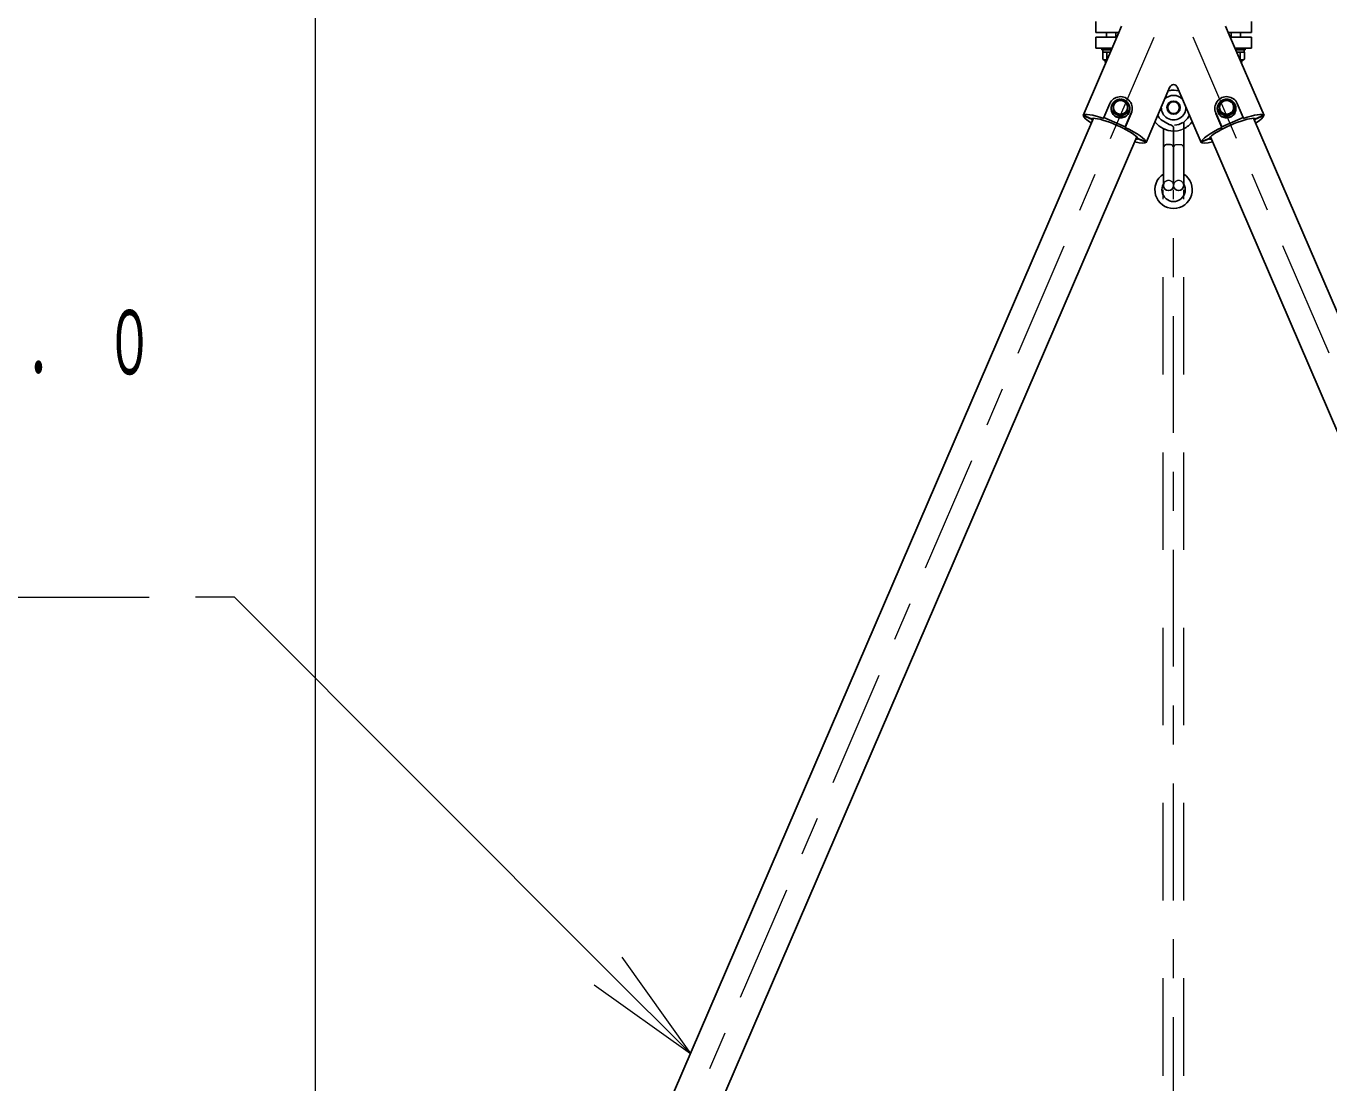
# Model space of a CAD drawing. Units: millimetres on the paper, scale 1:50. Extents: x 197 to 617, y 140 to 437.
# Drawn here: x 387.11 to 420.57, y 236.12 to 263.25 of the extents above; entities that cross this region are included whole.
import ezdxf

# ---------------------------------------------------------------- set-up
doc = ezdxf.new("R2010")
doc.units = ezdxf.units.MM
doc.linetypes.add('USER1', pattern=[4.5, 2.5, -2])
doc.linetypes.add('USER2', pattern=[6, 3, -1, 1, -1])
doc.layers.add('線', color=2, linetype='Continuous', lineweight=25)
doc.layers.add('補助', color=2, linetype='Continuous', lineweight=13)
doc.styles.add('ＭＳ ゴシック', font='')
doc.styles.get('ＭＳ ゴシック').set_extended_font_data('MS Gothic')

msp = doc.modelspace()

# ---------------------------------------------------------------- linework, layer by layer
at = {"layer": '線'}
for p, q in [((414.581, 263.368), (414.581, 263.088)), ((418.581, 263.368), (418.581, 263.088)), ((414.581, 263.088), (415.176, 263.088)), ((414.861, 263.088), (414.861, 262.966)), ((415.101, 263.088), (415.101, 262.966)), ((418.581, 263.088), (417.985, 263.088)), ((418.061, 263.088), (418.061, 262.966)), ((418.301, 263.088), (418.301, 262.966)), ((414.581, 262.966), (414.581, 262.686)), ((414.581, 262.966), (415.124, 262.966)), ((414.581, 262.686), (415.003, 262.686)), ((414.741, 262.686), (415.003, 262.686)), ((414.741, 262.636), (414.741, 262.686)), ((418.038, 262.966), (418.581, 262.966)), ((418.158, 262.686), (418.421, 262.686)), ((418.158, 262.686), (418.581, 262.686)), ((418.421, 262.686), (418.421, 262.636)), ((418.581, 262.966), (418.581, 262.686)), ((414.741, 262.636), (414.981, 262.636)), ((414.761, 262.576), (414.956, 262.576)), ((414.761, 262.576), (414.761, 262.399)), ((414.761, 262.399), (414.801, 262.376)), ((414.766, 262.636), (414.981, 262.636)), ((414.766, 262.636), (414.766, 262.576)), ((414.766, 262.576), (414.956, 262.576)), ((414.801, 262.376), (414.869, 262.376)), ((414.821, 262.366), (414.821, 262.376)), ((414.871, 262.576), (414.871, 262.399)), ((414.969, 262.607), (414.961, 262.636)), ((418.18, 262.636), (418.396, 262.636)), ((418.18, 262.636), (418.421, 262.636)), ((418.191, 262.61), (418.184, 262.636)), ((418.206, 262.576), (418.4, 262.576)), ((418.206, 262.576), (418.396, 262.576)), ((418.29, 262.576), (418.29, 262.399)), ((418.292, 262.376), (418.361, 262.376)), ((418.341, 262.366), (418.341, 262.376)), ((418.4, 262.399), (418.361, 262.376)), ((418.396, 262.636), (418.396, 262.576)), ((418.4, 262.576), (418.4, 262.399)), ((415.218, 261.376), (415.028, 261.268)), ((415.408, 261.268), (415.218, 261.376)), ((417.943, 261.376), (417.753, 261.268)), ((418.133, 261.268), (417.943, 261.376)), ((414.789, 260.899), (414.945, 261.26)), ((414.978, 261.136), (414.978, 261.128)), ((415.028, 261.268), (415.028, 261.056)), ((415.028, 261.056), (415.218, 260.948)), ((415.028, 261.056), (415.028, 261.028)), ((415.028, 261.028), (415.218, 260.92)), ((415.218, 260.948), (415.408, 261.056)), ((415.218, 260.92), (415.408, 261.028)), ((415.34, 260.647), (415.493, 261.003)), ((415.408, 261.056), (415.408, 261.268)), ((415.408, 261.028), (415.408, 261.056)), ((415.458, 261.136), (415.458, 261.128)), ((417.821, 260.661), (417.665, 261.023)), ((417.821, 260.647), (417.668, 261.003)), ((417.703, 261.136), (417.703, 261.128)), ((417.753, 261.268), (417.753, 261.056)), ((417.753, 261.056), (417.943, 260.948)), ((417.753, 261.056), (417.753, 261.028)), ((417.753, 261.028), (417.943, 260.92)), ((417.943, 260.948), (418.133, 261.056)), ((417.943, 260.92), (418.133, 261.028)), ((418.133, 261.056), (418.133, 261.268)), ((418.133, 261.028), (418.133, 261.056)), ((418.183, 261.136), (418.183, 261.128)), ((418.372, 260.899), (418.216, 261.26)), ((414.472, 260.869), (414.259, 260.959)), ((414.474, 260.862), (414.262, 260.952)), ((416.468, 260.72), (416.26, 260.84)), ((416.841, 260.749), (416.841, 259.156)), ((418.688, 260.862), (418.9, 260.952)), ((418.689, 260.869), (418.902, 260.959)), ((415.662, 260.365), (415.875, 260.275)), ((415.665, 260.359), (415.877, 260.268)), ((416.321, 260.615), (416.321, 259.156)), ((416.581, 260.632), (416.581, 259.156)), ((416.581, 260.556), (416.581, 259.156)), ((417.497, 260.359), (417.285, 260.268)), ((417.499, 260.365), (417.287, 260.275)), ((416.501, 260.206), (416.401, 260.206))]:
    msp.add_line(p, q, dxfattribs=at)
at = {"layer": '線', "color": 7}
for p, q in [((414.257, 260.954), (415.15, 263.028)), ((415.15, 263.028), (415.246, 263.25)), ((418.011, 263.028), (417.915, 263.25)), ((418.905, 260.954), (418.011, 263.028)), ((415.873, 260.258), (416.489, 261.687)), ((417.288, 260.258), (416.672, 261.687)), ((415.34, 260.661), (415.496, 261.023)), ((390.656, 205.505), (414.525, 260.883)), ((414.789, 260.899), (414.789, 260.876)), ((414.789, 260.899), (415.34, 260.661)), ((415.34, 260.661), (415.34, 260.647)), ((418.372, 260.899), (417.821, 260.661)), ((417.821, 260.661), (417.821, 260.647)), ((418.372, 260.899), (418.372, 260.876)), ((442.505, 205.505), (418.636, 260.883)), ((391.767, 205.026), (415.637, 260.404)), ((441.394, 205.026), (417.525, 260.404))]:
    msp.add_line(p, q, dxfattribs=at)
at = {"layer": '線', "color": 1, "linetype": 'USER2', "lineweight": 13}
for p, q in [((391.212, 205.265), (416.081, 262.963)), ((441.95, 205.265), (417.081, 262.963)), ((416.581, 222.807), (416.581, 259.046))]:
    msp.add_line(p, q, dxfattribs=at)
at = {"layer": '線', "color": 4, "linetype": 'USER1', "lineweight": 13}
for p, q in [((416.661, 260.206), (416.761, 260.206)), ((416.316, 222.807), (416.316, 259.046)), ((416.846, 222.807), (416.846, 259.046))]:
    msp.add_line(p, q, dxfattribs=at)
at = {"layer": '線'}
for points in [[(415.496, 261.023), (415.509, 261.059), (415.517, 261.097), (415.52, 261.136), (415.518, 261.174), (415.51, 261.213), (415.498, 261.249), (415.481, 261.285), (415.46, 261.317), (415.434, 261.347), (415.405, 261.373), (415.373, 261.395), (415.338, 261.413), (415.301, 261.426), (415.262, 261.434), (415.223, 261.438), (415.184, 261.436), (415.146, 261.429), (415.109, 261.417), (415.073, 261.401), (415.041, 261.38), (415.011, 261.355), (414.985, 261.327), (414.963, 261.295), (414.945, 261.26)], [(415.212, 261.373), (415.205, 261.372), (415.199, 261.372), (415.192, 261.371), (415.186, 261.371), (415.18, 261.37), (415.174, 261.369), (415.167, 261.367), (415.161, 261.366), (415.155, 261.364), (415.149, 261.363), (415.143, 261.361), (415.137, 261.359), (415.131, 261.357), (415.125, 261.354), (415.119, 261.352), (415.113, 261.349), (415.107, 261.346), (415.102, 261.343), (415.096, 261.34), (415.091, 261.337), (415.086, 261.333), (415.08, 261.33), (415.075, 261.326), (415.07, 261.322), (415.065, 261.319), (415.06, 261.314), (415.055, 261.31), (415.051, 261.306), (415.046, 261.302), (415.042, 261.297), (415.038, 261.292), (415.033, 261.288), (415.029, 261.283), (415.026, 261.278), (415.022, 261.273), (415.018, 261.267), (415.015, 261.262), (415.011, 261.257), (415.008, 261.251), (415.005, 261.246), (415.002, 261.24), (415, 261.235), (414.997, 261.229), (414.995, 261.223), (414.992, 261.217), (414.99, 261.211), (414.988, 261.205), (414.987, 261.199), (414.985, 261.193), (414.983, 261.187), (414.982, 261.181), (414.981, 261.175), (414.98, 261.169), (414.979, 261.162), (414.979, 261.156), (414.978, 261.15), (414.978, 261.144), (414.978, 261.137), (414.978, 261.131), (414.978, 261.125), (414.979, 261.118), (414.979, 261.112), (414.98, 261.106), (414.981, 261.1), (414.982, 261.094), (414.983, 261.087), (414.985, 261.081), (414.986, 261.075), (414.988, 261.069), (414.99, 261.063), (414.992, 261.057), (414.994, 261.051), (414.996, 261.045), (414.999, 261.04), (415.002, 261.034), (415.004, 261.028), (415.007, 261.023), (415.011, 261.017), (415.014, 261.012), (415.017, 261.007), (415.021, 261.002), (415.024, 260.996), (415.028, 260.991), (415.032, 260.987), (415.036, 260.982), (415.041, 260.977), (415.045, 260.972), (415.049, 260.968), (415.054, 260.964), (415.059, 260.959), (415.064, 260.955), (415.069, 260.951), (415.074, 260.947), (415.079, 260.944), (415.084, 260.94), (415.089, 260.937), (415.095, 260.933), (415.1, 260.93), (415.106, 260.927), (415.112, 260.924), (415.117, 260.922), (415.123, 260.919), (415.129, 260.917), (415.135, 260.915), (415.141, 260.912), (415.147, 260.911), (415.153, 260.909), (415.159, 260.907), (415.166, 260.906), (415.172, 260.904), (415.178, 260.903), (415.184, 260.902), (415.191, 260.902), (415.197, 260.901), (415.203, 260.9), (415.21, 260.9), (415.216, 260.9), (415.222, 260.9), (415.229, 260.9), (415.235, 260.901), (415.242, 260.901), (415.248, 260.902), (415.254, 260.903), (415.26, 260.904), (415.267, 260.905), (415.273, 260.906), (415.279, 260.908), (415.285, 260.91), (415.291, 260.911), (415.297, 260.913), (415.303, 260.916), (415.309, 260.918), (415.315, 260.92), (415.321, 260.923), (415.327, 260.926), (415.332, 260.929), (415.338, 260.932), (415.343, 260.935), (415.349, 260.938), (415.354, 260.942), (415.359, 260.945), (415.364, 260.949), (415.369, 260.953), (415.374, 260.957), (415.379, 260.961), (415.384, 260.965), (415.388, 260.97), (415.393, 260.974), (415.397, 260.979), (415.401, 260.984), (415.405, 260.989), (415.409, 260.994), (415.413, 260.999), (415.417, 261.004), (415.42, 261.009), (415.423, 261.014), (415.427, 261.02), (415.43, 261.025), (415.433, 261.031), (415.435, 261.036), (415.438, 261.042), (415.44, 261.048), (415.443, 261.054), (415.445, 261.06), (415.447, 261.066), (415.449, 261.072), (415.45, 261.078), (415.452, 261.084), (415.453, 261.09), (415.454, 261.096), (415.455, 261.102), (415.456, 261.109), (415.457, 261.115), (415.457, 261.121), (415.458, 261.127), (415.458, 261.134), (415.458, 261.14), (415.458, 261.146), (415.457, 261.152), (415.457, 261.159), (415.456, 261.165), (415.455, 261.171), (415.454, 261.177), (415.453, 261.184), (415.452, 261.19), (415.45, 261.196), (415.449, 261.202), (415.447, 261.208), (415.445, 261.214), (415.442, 261.22), (415.44, 261.226), (415.438, 261.231), (415.435, 261.237), (415.432, 261.243), (415.429, 261.248), (415.426, 261.254), (415.423, 261.259), (415.42, 261.264), (415.416, 261.27), (415.412, 261.275), (415.409, 261.28), (415.405, 261.285), (415.401, 261.29), (415.396, 261.294), (415.392, 261.299), (415.388, 261.303), (415.383, 261.308), (415.378, 261.312), (415.374, 261.316), (415.369, 261.32), (415.364, 261.324), (415.359, 261.328), (415.353, 261.331), (415.348, 261.335), (415.343, 261.338), (415.337, 261.341), (415.332, 261.345), (415.326, 261.347), (415.32, 261.35), (415.314, 261.353), (415.308, 261.355), (415.303, 261.358), (415.297, 261.36), (415.291, 261.362), (415.284, 261.363), (415.278, 261.365), (415.272, 261.367), (415.266, 261.368), (415.26, 261.369), (415.253, 261.37), (415.247, 261.371), (415.241, 261.372), (415.234, 261.372), (415.228, 261.373), (415.226, 261.373), (415.224, 261.373)], [(417.665, 261.023), (417.652, 261.059), (417.644, 261.097), (417.641, 261.136), (417.644, 261.174), (417.651, 261.213), (417.663, 261.249), (417.68, 261.285), (417.702, 261.317), (417.727, 261.347), (417.756, 261.373), (417.789, 261.395), (417.824, 261.413), (417.861, 261.426), (417.899, 261.434), (417.938, 261.438), (417.977, 261.436), (418.016, 261.429), (418.053, 261.417), (418.088, 261.401), (418.121, 261.38), (418.15, 261.355), (418.176, 261.327), (418.198, 261.295), (418.216, 261.26)], [(417.937, 261.373), (417.931, 261.372), (417.924, 261.372), (417.918, 261.371), (417.912, 261.371), (417.905, 261.37), (417.899, 261.369), (417.893, 261.367), (417.887, 261.366), (417.88, 261.364), (417.874, 261.363), (417.868, 261.361), (417.862, 261.359), (417.856, 261.357), (417.85, 261.354), (417.844, 261.352), (417.839, 261.349), (417.833, 261.346), (417.827, 261.343), (417.822, 261.34), (417.816, 261.337), (417.811, 261.333), (417.806, 261.33), (417.801, 261.326), (417.795, 261.322), (417.79, 261.319), (417.786, 261.314), (417.781, 261.31), (417.776, 261.306), (417.772, 261.302), (417.767, 261.297), (417.763, 261.292), (417.759, 261.288), (417.755, 261.283), (417.751, 261.278), (417.747, 261.273), (417.744, 261.267), (417.74, 261.262), (417.737, 261.257), (417.734, 261.251), (417.731, 261.246), (417.728, 261.24), (417.725, 261.235), (417.723, 261.229), (417.72, 261.223), (417.718, 261.217), (417.716, 261.211), (417.714, 261.205), (417.712, 261.199), (417.71, 261.193), (417.709, 261.187), (417.708, 261.181), (417.707, 261.175), (417.706, 261.169), (417.705, 261.162), (417.704, 261.156), (417.704, 261.15), (417.703, 261.144), (417.703, 261.137), (417.703, 261.131), (417.704, 261.125), (417.704, 261.118), (417.705, 261.112), (417.705, 261.106), (417.706, 261.1), (417.707, 261.094), (417.709, 261.087), (417.71, 261.081), (417.712, 261.075), (417.713, 261.069), (417.715, 261.063), (417.717, 261.057), (417.719, 261.051), (417.722, 261.045), (417.724, 261.04), (417.727, 261.034), (417.73, 261.028), (417.733, 261.023), (417.736, 261.017), (417.739, 261.012), (417.743, 261.007), (417.746, 261.002), (417.75, 260.996), (417.754, 260.991), (417.758, 260.987), (417.762, 260.982), (417.766, 260.977), (417.77, 260.972), (417.775, 260.968), (417.78, 260.964), (417.784, 260.959), (417.789, 260.955), (417.794, 260.951), (417.799, 260.947), (417.804, 260.944), (417.809, 260.94), (417.815, 260.937), (417.82, 260.933), (417.826, 260.93), (417.831, 260.927), (417.837, 260.924), (417.843, 260.922), (417.849, 260.919), (417.854, 260.917), (417.86, 260.915), (417.866, 260.912), (417.872, 260.911), (417.879, 260.909), (417.885, 260.907), (417.891, 260.906), (417.897, 260.904), (417.903, 260.903), (417.91, 260.902), (417.916, 260.902), (417.922, 260.901), (417.929, 260.9), (417.935, 260.9), (417.942, 260.9), (417.948, 260.9), (417.954, 260.9), (417.961, 260.901), (417.967, 260.901), (417.973, 260.902), (417.98, 260.903), (417.986, 260.904), (417.992, 260.905), (417.998, 260.906), (418.005, 260.908), (418.011, 260.91), (418.017, 260.911), (418.023, 260.913), (418.029, 260.916), (418.035, 260.918), (418.041, 260.92), (418.046, 260.923), (418.052, 260.926), (418.058, 260.929), (418.063, 260.932), (418.069, 260.935), (418.074, 260.938), (418.08, 260.942), (418.085, 260.945), (418.09, 260.949), (418.095, 260.953), (418.1, 260.957), (418.104, 260.961), (418.109, 260.965), (418.114, 260.97), (418.118, 260.974), (418.122, 260.979), (418.127, 260.984), (418.131, 260.989), (418.135, 260.994), (418.138, 260.999), (418.142, 261.004), (418.146, 261.009), (418.149, 261.014), (418.152, 261.02), (418.155, 261.025), (418.158, 261.031), (418.161, 261.036), (418.163, 261.042), (418.166, 261.048), (418.168, 261.054), (418.17, 261.06), (418.172, 261.066), (418.174, 261.072), (418.176, 261.078), (418.177, 261.084), (418.179, 261.09), (418.18, 261.096), (418.181, 261.102), (418.182, 261.109), (418.182, 261.115), (418.183, 261.121), (418.183, 261.127), (418.183, 261.134), (418.183, 261.14), (418.183, 261.146), (418.183, 261.152), (418.182, 261.159), (418.182, 261.165), (418.181, 261.171), (418.18, 261.177), (418.179, 261.184), (418.177, 261.19), (418.176, 261.196), (418.174, 261.202), (418.172, 261.208), (418.17, 261.214), (418.168, 261.22), (418.166, 261.226), (418.163, 261.231), (418.16, 261.237), (418.158, 261.243), (418.155, 261.248), (418.152, 261.254), (418.148, 261.259), (418.145, 261.264), (418.142, 261.27), (418.138, 261.275), (418.134, 261.28), (418.13, 261.285), (418.126, 261.29), (418.122, 261.294), (418.118, 261.299), (418.113, 261.303), (418.108, 261.308), (418.104, 261.312), (418.099, 261.316), (418.094, 261.32), (418.089, 261.324), (418.084, 261.328), (418.079, 261.331), (418.073, 261.335), (418.068, 261.338), (418.063, 261.341), (418.057, 261.345), (418.051, 261.347), (418.046, 261.35), (418.04, 261.353), (418.034, 261.355), (418.028, 261.358), (418.022, 261.36), (418.016, 261.362), (418.01, 261.363), (418.004, 261.365), (417.998, 261.367), (417.991, 261.368), (417.985, 261.369), (417.979, 261.37), (417.972, 261.371), (417.966, 261.372), (417.96, 261.372), (417.953, 261.373), (417.952, 261.373), (417.95, 261.373)], [(414.978, 261.128), (414.98, 261.097), (414.986, 261.067), (414.996, 261.037), (415.01, 261.009), (415.027, 260.984), (415.048, 260.961), (415.072, 260.94), (415.098, 260.923), (415.126, 260.909), (415.156, 260.899), (415.187, 260.893), (415.218, 260.891), (415.249, 260.893), (415.28, 260.899), (415.31, 260.909), (415.338, 260.923), (415.364, 260.94), (415.388, 260.961), (415.408, 260.984), (415.426, 261.009), (415.44, 261.037), (415.45, 261.067), (415.456, 261.097), (415.458, 261.128)], [(417.703, 261.128), (417.705, 261.097), (417.712, 261.067), (417.722, 261.037), (417.736, 261.009), (417.753, 260.984), (417.774, 260.961), (417.797, 260.94), (417.823, 260.923), (417.852, 260.909), (417.881, 260.899), (417.912, 260.893), (417.943, 260.891), (417.975, 260.893), (418.005, 260.899), (418.035, 260.909), (418.063, 260.923), (418.089, 260.94), (418.113, 260.961), (418.134, 260.984), (418.151, 261.009), (418.165, 261.037), (418.175, 261.067), (418.181, 261.097), (418.183, 261.128)], [(414.525, 260.883), (414.492, 260.88), (414.472, 260.869)], [(414.474, 260.862), (414.483, 260.844), (414.5, 260.823)], [(415.637, 260.404), (415.604, 260.435), (415.559, 260.469), (415.503, 260.507), (415.438, 260.547), (415.364, 260.588), (415.283, 260.629), (415.198, 260.67), (415.109, 260.71), (415.02, 260.747), (414.932, 260.781), (414.846, 260.811), (414.765, 260.836), (414.692, 260.857), (414.626, 260.872), (414.57, 260.881), (414.525, 260.883)], [(417.525, 260.404), (417.557, 260.435), (417.602, 260.469), (417.658, 260.507), (417.723, 260.547), (417.797, 260.588), (417.878, 260.629), (417.963, 260.67), (418.052, 260.71), (418.141, 260.747), (418.23, 260.781), (418.315, 260.811), (418.396, 260.836), (418.47, 260.857), (418.535, 260.872), (418.591, 260.881), (418.636, 260.883)], [(418.636, 260.883), (418.669, 260.88), (418.689, 260.869)], [(418.687, 260.862), (418.679, 260.844), (418.662, 260.823)], [(415.611, 260.344), (415.645, 260.348), (415.665, 260.359)], [(415.662, 260.365), (415.654, 260.383), (415.637, 260.404)], [(417.551, 260.344), (417.516, 260.348), (417.497, 260.359)], [(417.499, 260.365), (417.508, 260.383), (417.525, 260.404)]]:
    msp.add_lwpolyline(points, dxfattribs=at)
for points in [[(415.038, 261.164), (415.039, 261.149), (415.041, 261.133), (415.044, 261.118), (415.049, 261.104), (415.055, 261.089), (415.062, 261.076), (415.07, 261.062), (415.08, 261.05), (415.091, 261.039), (415.102, 261.028), (415.115, 261.019), (415.128, 261.011), (415.142, 261.003), (415.156, 260.998), (415.171, 260.993), (415.187, 260.99), (415.202, 260.988), (415.218, 260.987), (415.234, 260.988), (415.249, 260.99), (415.264, 260.993), (415.279, 260.998), (415.294, 261.003), (415.308, 261.011), (415.321, 261.019), (415.334, 261.028), (415.345, 261.039), (415.356, 261.05), (415.365, 261.062), (415.374, 261.076), (415.381, 261.089), (415.387, 261.104), (415.392, 261.118), (415.395, 261.133), (415.397, 261.149), (415.398, 261.164), (415.397, 261.18), (415.395, 261.195), (415.392, 261.21), (415.387, 261.225), (415.381, 261.239), (415.374, 261.253), (415.365, 261.266), (415.356, 261.278), (415.345, 261.289), (415.334, 261.3), (415.321, 261.309), (415.308, 261.318), (415.294, 261.325), (415.279, 261.331), (415.264, 261.335), (415.249, 261.339), (415.234, 261.341), (415.218, 261.341), (415.202, 261.341), (415.187, 261.339), (415.171, 261.335), (415.156, 261.331), (415.142, 261.325), (415.128, 261.318), (415.115, 261.309), (415.102, 261.3), (415.091, 261.289), (415.08, 261.278), (415.07, 261.266), (415.062, 261.253), (415.055, 261.239), (415.049, 261.225), (415.044, 261.21), (415.041, 261.195), (415.039, 261.18)], [(417.763, 261.164), (417.764, 261.149), (417.766, 261.133), (417.769, 261.118), (417.774, 261.104), (417.78, 261.089), (417.787, 261.076), (417.796, 261.062), (417.805, 261.05), (417.816, 261.039), (417.828, 261.028), (417.84, 261.019), (417.853, 261.011), (417.867, 261.003), (417.882, 260.998), (417.897, 260.993), (417.912, 260.99), (417.928, 260.988), (417.943, 260.987), (417.959, 260.988), (417.975, 260.99), (417.99, 260.993), (418.005, 260.998), (418.019, 261.003), (418.033, 261.011), (418.047, 261.019), (418.059, 261.028), (418.071, 261.039), (418.081, 261.05), (418.091, 261.062), (418.099, 261.076), (418.106, 261.089), (418.113, 261.104), (418.117, 261.118), (418.121, 261.133), (418.123, 261.149), (418.123, 261.164), (418.123, 261.18), (418.121, 261.195), (418.117, 261.21), (418.113, 261.225), (418.106, 261.239), (418.099, 261.253), (418.091, 261.266), (418.081, 261.278), (418.071, 261.289), (418.059, 261.3), (418.047, 261.309), (418.033, 261.318), (418.019, 261.325), (418.005, 261.331), (417.99, 261.335), (417.975, 261.339), (417.959, 261.341), (417.943, 261.341), (417.928, 261.341), (417.912, 261.339), (417.897, 261.335), (417.882, 261.331), (417.867, 261.325), (417.853, 261.318), (417.84, 261.309), (417.828, 261.3), (417.816, 261.289), (417.805, 261.278), (417.796, 261.266), (417.787, 261.253), (417.78, 261.239), (417.774, 261.225), (417.769, 261.21), (417.766, 261.195), (417.764, 261.18)]]:
    msp.add_lwpolyline(points, close=True, dxfattribs=at)
at = {"layer": '線', "color": 7}
for points in [[(414.789, 260.876), (414.686, 260.91), (414.591, 260.938), (414.504, 260.959), (414.429, 260.973), (414.365, 260.98), (414.315, 260.981), (414.28, 260.973), (414.259, 260.959)], [(414.262, 260.952), (414.279, 260.916), (414.321, 260.871), (414.386, 260.818), (414.472, 260.759)], [(418.372, 260.876), (418.475, 260.91), (418.571, 260.938), (418.657, 260.959), (418.733, 260.973), (418.796, 260.98), (418.846, 260.981), (418.881, 260.973), (418.902, 260.959)], [(418.9, 260.952), (418.882, 260.916), (418.84, 260.871), (418.775, 260.818), (418.689, 260.759)], [(415.875, 260.275), (415.861, 260.305), (415.831, 260.342), (415.783, 260.384), (415.72, 260.431), (415.642, 260.482), (415.551, 260.536), (415.45, 260.592), (415.34, 260.647)], [(417.287, 260.275), (417.3, 260.305), (417.331, 260.342), (417.378, 260.384), (417.442, 260.431), (417.519, 260.482), (417.61, 260.536), (417.711, 260.592), (417.821, 260.647)], [(415.583, 260.28), (415.695, 260.256), (415.783, 260.246), (415.844, 260.25), (415.877, 260.268)], [(417.578, 260.28), (417.467, 260.256), (417.379, 260.246), (417.317, 260.25), (417.285, 260.268)]]:
    msp.add_lwpolyline(points, dxfattribs=at)
at = {"layer": '線'}
for radius in [0.17, 0.15]:
    msp.add_circle((416.581, 261.156), radius, dxfattribs=at)
for centre, radius, start, end in [((414.816, 262.494), 0.11, 240, 300), ((414.981, 262.366), 0.16, 180, 205.1231), ((414.981, 262.652), 0.276, 246.5735, 248.1422), ((418.181, 262.652), 0.276, 291.8578, 293.4265), ((418.345, 262.494), 0.11, 240, 300), ((418.181, 262.366), 0.16, 334.8769, 0), ((416.581, 261.156), 0.315, 44.1471, 135.8529), ((416.581, 261.156), 0.45, 72.4545, 104.534), ((415.246, 261.109), 0.269, 336.8246, 352.7816), ((416.581, 261.156), 0.315, 177.5128, 2.4872), ((417.915, 261.109), 0.269, 187.2184, 203.1754), ((416.581, 261.156), 0.6, 217.2972, 270), ((416.581, 261.156), 0.45, 205.8202, 224.534), ((416.581, 261.156), 0.45, 255.466, 261.3184), ((416.501, 260.632), 0.08, 0, 81.3184), ((416.581, 261.156), 0.45, 273.4124, 301.908), ((416.921, 260.749), 0.08, 129.9045, 180), ((416.581, 261.156), 0.6, 295.6793, 322.7028), ((416.581, 261.156), 0.45, 309.9045, 334.1798), ((416.401, 260.126), 0.08, 90, 180), ((416.501, 260.126), 0.08, 0, 90), ((416.581, 259.046), 0.48, 122.7972, 57.2028), ((416.581, 259.046), 0.3, 150.0736, 29.9264), ((416.451, 259.156), 0.13, 180, 0), ((416.711, 259.156), 0.13, 180, 0)]:
    msp.add_arc(centre, radius, start, end, dxfattribs=at)
at = {"layer": '線', "color": 7}
msp.add_arc((416.581, 261.647), 0.1, 23.3172, 156.6828, dxfattribs=at)
at = {"layer": '線', "color": 4, "linetype": 'USER1', "lineweight": 13}
for centre, radius, start, end in [((416.581, 261.156), 0.6, 270, 295.6793), ((416.661, 260.126), 0.08, 90, 180), ((416.761, 260.126), 0.08, 0, 90), ((416.451, 259.156), 0.13, 0, 180), ((416.711, 259.156), 0.13, 0, 180)]:
    msp.add_arc(centre, radius, start, end, dxfattribs=at)
at = {"layer": '補助'}
for p, q in [((394.548, 215.007), (394.548, 275.383)), ((373.878, 248.586), (390.274, 248.586)), ((392.464, 248.586), (391.464, 248.586)), ((402.055, 238.994), (392.464, 248.586)), ((402.409, 239.348), (404.177, 236.873)), ((404.177, 236.873), (402.055, 238.994)), ((401.702, 238.641), (404.177, 236.873))]:
    msp.add_line(p, q, dxfattribs=at)

# ---------------------------------------------------------------- texts
at = {"layer": '補助', "insert": (373.503, 255.961), "char_height": 1.65, "attachment_point": 1, "style": 'ＭＳ ゴシック'}
msp.add_mtext('\\T1.63;\\W0.55;φ６０．５×３．０', dxfattribs=at)

doc.saveas('drawing.dxf')
